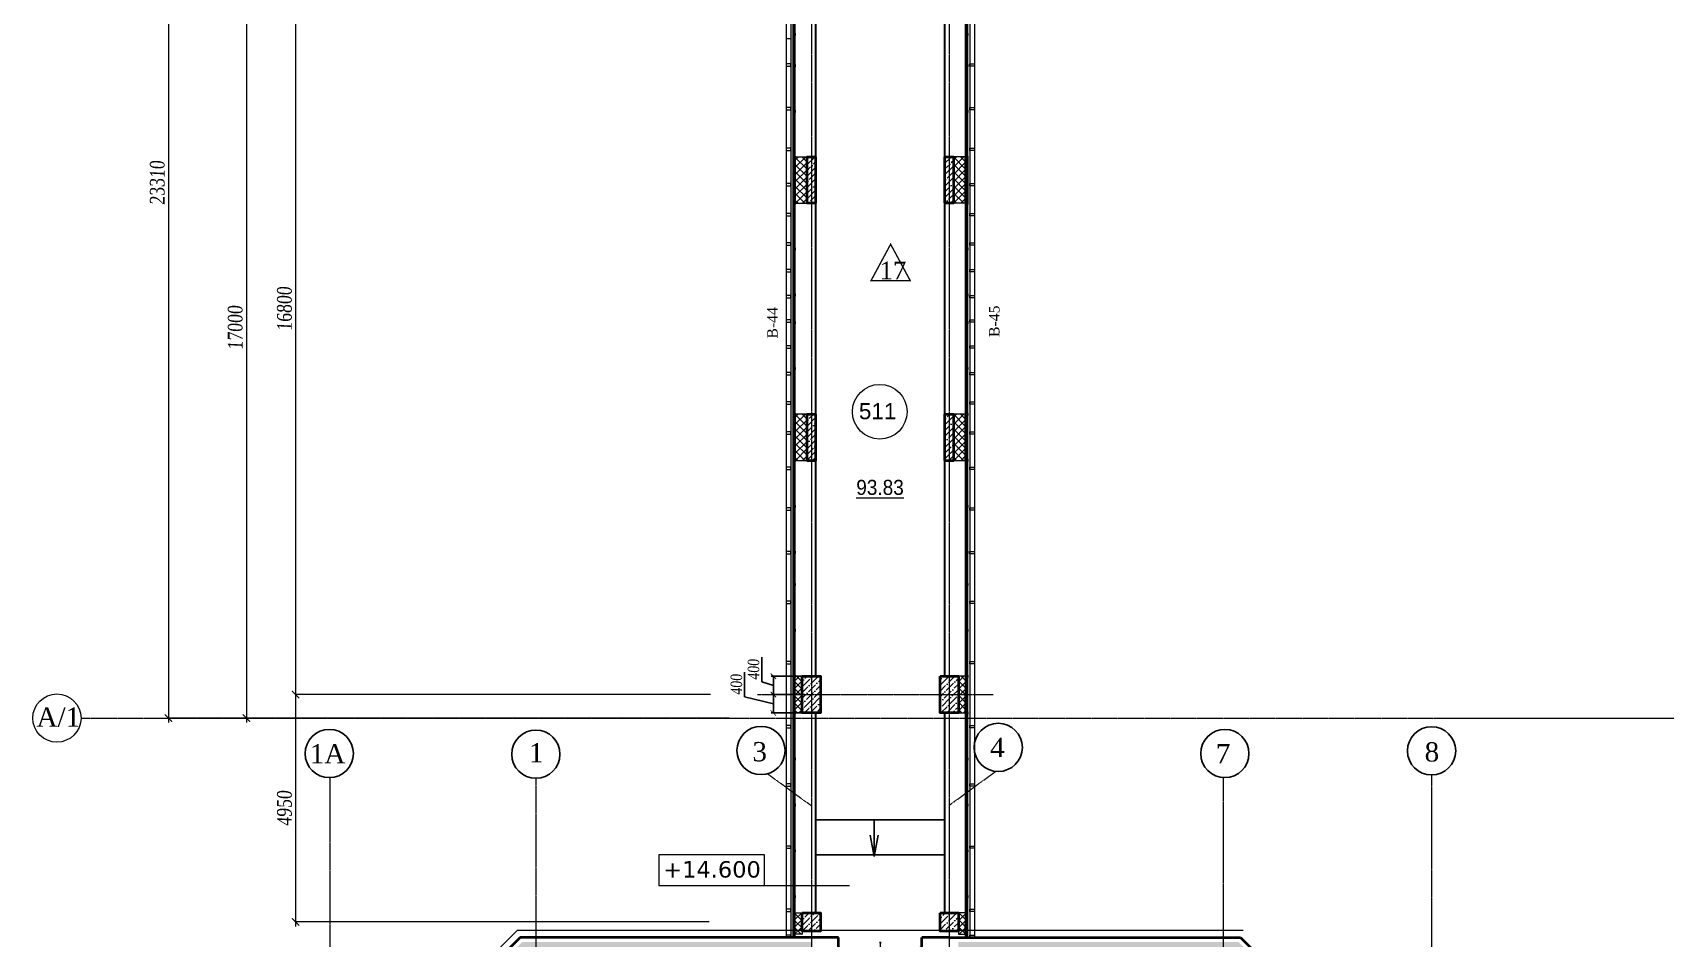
# Model space of a CAD drawing. Header units: inches. Extents: x -407541 to 6688123, y -998590 to 1205599.
# Drawn here: x 453 to 36187, y 191033 to 210746 of the extents above; entities that cross this region are included whole.
import ezdxf

# ---------------------------------------------------------------- set-up
doc = ezdxf.new("R2010")
doc.units = ezdxf.units.IN
doc.header["$MEASUREMENT"] = 0
doc.linetypes.add('ACAD_ISO04W100', pattern=[30, 24, -3, 0, -3])
for name, color, linetype, lineweight in [('ведомость витражей', 224, 'Continuous', 13), ('ВИТРАЖ', 145, 'Continuous', 9), ('двери', 123, 'Continuous', 13), ('марки полов', 140, 'Continuous', 5), ('МОНОЛИТ', 5, 'Continuous', 40), ('осевые о', 23, 'Continuous', 15), ('Осевые размеры', 172, 'Continuous', 5), ('Оси', 254, 'ACAD_ISO04W100', 5), ('отметки', 50, 'Continuous', 13), ('ПЕРЕГОРОДКА', 7, 'Continuous', 25), ('площади', 40, 'Continuous', 9), ('размер внутр', 142, 'Continuous', 5), ('расстекловкаа', 155, 'Continuous', 5), ('СТЕКЛО', 121, 'Continuous', 5), ('Стенаgg', 7, 'Continuous', 13), ('Стены', 250, 'Continuous', 40), ('УТЕПЛИТЕЛЬ', 92, 'Continuous', 9), ('Цоколь', 21, 'Continuous', 30), ('Штриховка', 7, 'Continuous', 9), ('штрихУТЕПЛИТ', 82, 'Continuous', 9), ('Экспликацийа', 7, 'Continuous', 18)]:
    doc.layers.add(name, color=color, linetype=linetype, lineweight=lineweight)
doc.layers.add('мои размеры', color=7, linetype='Continuous')
doc.styles.get("Standard").update_dxf_attribs({"font": 'arial.ttf'})
doc.styles.add('style1', font='arial.ttf', dxfattribs={"width": 0.9, "height": 500})
doc.styles.add('STYLE2', font='times.ttf', dxfattribs={"width": 0.8, "oblique": 3})
doc.styles.add('Times', font='times.ttf')
doc.styles.add('стиль1', font='times.ttf')
doc.dimstyles.new('M -100(m)', dxfattribs={"dimtxt": 320, "dimasz": 160, "dimexe": 0, "dimexo": 0, "dimgap": 80, "dimtad": 1, "dimdec": 0, "dimrnd": 5, "dimtxsty": 'STYLE2', "dimblk": 'ARCHTICK', "dimcen": 50, "dimdle": 100, "dimclrd": 256, "dimclre": 256, "dimclrt": 256, "dimadec": 0, "dimazin": 0, "dimtfac": 1, "dimtdec": 0, "dimtmove": 1, "dimatfit": 3, "dimldrblk": 'DOT', "dimfxl": 1, "dimlwd": -1, "dimlwe": 5, "dimarcsym": 0})
doc.dimstyles.new('vnytren', dxfattribs={"dimtxt": 250, "dimasz": 120, "dimexe": 50, "dimexo": 0, "dimgap": 50, "dimtad": 1, "dimdec": 0, "dimzin": 0, "dimdsep": 46, "dimtxsty": 'STYLE2', "dimblk": 'ARCHTICK', "dimcen": 0, "dimadec": 0, "dimazin": 0, "dimtfac": 1, "dimtdec": 0, "dimtmove": 1, "dimatfit": 2, "dimldrblk": 'DOT', "dimfxl": 1, "dimtolj": 1, "dimtzin": 0, "dimarcsym": 0})
pattern_1 = [(320, (183013.7, 647204), (-15.939086, -182.18467), [19.05, -209.55]), (265, (183013.7, 647204), (191.05664, 35.242826), [15.24, -167.64]), (10.451, (183012.37, 647188.82), (175.11669, -146.9425), [16.19, -178.09]), (316.1842, (183064.5, 647204), (-42.04233, -271.07904), [28.575, -314.325]), (6.6356, (183061, 647181.4), (247.42556, -237.40423), [24.285, -267.135]), (261.184, (183064.5, 647204), (247.42512, -237.4046), [22.86, -251.46]), (291, (183051.8, 647178.6), (-102.26552, -151.61488), [19.05, -209.55]), (236, (183051.8, 647178.6), (184.187966, -61.80203), [15.24, -167.64]), (341.4514, (183043.27, 647165.97), (81.92286, -213.41649), [16.19, -178.09]), (307.5, (183013.694, 647204), (84.555039, -3.088603), [0, -165.608, 0, -170.18, 0, -168.275]), (277.5, (183013.69, 647204), (100.180575, -66.819663), [0, -97.028, 0, -161.798, 0, -64.135]), (237.5, (183013.694, 647260.64), (-5.728744, -135.590595), [0, -63.5, 0, -198.12, 0, -262.89]), (227.5, (183013.7, 647286.04), (25.42649, -148.12918), [0, -82.55, 0, -131.572, 0, -186.69])]
pattern_2 = [(0, (3753.718, 0), (4e-15, 15), [])]
pattern_3 = [(45, (-6321588.84, 1660741.61), (-78.577241, 78.577241), []), (135, (-6321588.84, 1660741.61), (-78.577241, -78.577241), [])]

# ---------------------------------------------------------------- blocks, each defined once
blk = doc.blocks.new('_ARCHTICK')
at = {"color": 0, "linetype": 'ByBlock', "const_width": 0.15}
blk.add_lwpolyline([(-0.5, -0.5), (0.5, 0.5)], dxfattribs=at)
blk = doc.blocks.new('*D788')
at = {"layer": 'Осевые размеры', "ltscale": 1e-07, "transparency": 16777216}
blk.add_line((3407, 219237), (3407, 195726), dxfattribs=at)
at = {"layer": 'Осевые размеры', "lineweight": 5, "ltscale": 1e-07, "transparency": 16777216}
for p, q in [((3832, 219137), (3407, 219137)), ((6557, 195826), (3407, 195826))]:
    blk.add_line(p, q, dxfattribs=at)
at = {"layer": 'Осевые размеры', "ltscale": 1e-07, "transparency": 16777216, "xscale": 160, "yscale": 160, "zscale": 160}
for p, rotation in [((3407, 219137), 90), ((3407, 195826), 270)]:
    blk.add_blockref('_ARCHTICK', p, dxfattribs=dict(at, rotation=rotation))
at = {"layer": 'Осевые размеры', "ltscale": 1e-07, "transparency": 16777216, "insert": (3164, 207481), "char_height": 320, "attachment_point": 5, "rotation": 90, "style": 'STYLE2'}
blk.add_mtext('23310', dxfattribs=at)
blk = doc.blocks.new('_Dot')
at = {"color": 0, "linetype": 'ByBlock', "lineweight": -2}
blk.add_line((-0.5, 0), (-1, 0), dxfattribs=at)
at = {"color": 0, "linetype": 'ByBlock', "const_width": 0.5}
blk.add_lwpolyline([(-0.25, 0, 1), (0.25, 0, 1)], format="xyb", close=True, dxfattribs=at)
blk = doc.blocks.new('*D796')
at = {"layer": 'Осевые размеры', "ltscale": 1e-07, "transparency": 16777216}
blk.add_line((5104, 212926), (5104, 195726), dxfattribs=at)
at = {"layer": 'Осевые размеры', "lineweight": 5, "ltscale": 1e-07, "transparency": 16777216}
for p, q in [((15611, 212826), (5104, 212826)), ((15611, 195826), (5104, 195826))]:
    blk.add_line(p, q, dxfattribs=at)
at = {"layer": 'Осевые размеры', "ltscale": 1e-07, "transparency": 16777216, "xscale": 160, "yscale": 160, "zscale": 160}
for p, rotation in [((5104, 212826), 90), ((5104, 195826), 270)]:
    blk.add_blockref('_ARCHTICK', p, dxfattribs=dict(at, rotation=rotation))
at = {"layer": 'Осевые размеры', "ltscale": 1e-07, "transparency": 16777216, "insert": (4861, 204326), "char_height": 320, "attachment_point": 5, "rotation": 90, "style": 'STYLE2'}
blk.add_mtext('17000', dxfattribs=at)
blk = doc.blocks.new('*D2138')
at = {"layer": 'Осевые размеры', "ltscale": 1e-07, "transparency": 16777216}
blk.add_line((6175, 213237), (6175, 196237), dxfattribs=at)
at = {"layer": 'Осевые размеры', "lineweight": 5, "ltscale": 1e-07, "transparency": 16777216}
for p, q in [((15055, 213137), (6175, 213137)), ((15205, 196337), (6175, 196337))]:
    blk.add_line(p, q, dxfattribs=at)
at = {"layer": 'Осевые размеры', "ltscale": 1e-07, "transparency": 16777216, "xscale": 160, "yscale": 160, "zscale": 160}
for p, rotation in [((6175, 213137), 90), ((6175, 196337), 270)]:
    blk.add_blockref('_ARCHTICK', p, dxfattribs=dict(at, rotation=rotation))
at = {"layer": 'Осевые размеры', "ltscale": 1e-07, "transparency": 16777216, "insert": (5932, 204737), "char_height": 320, "attachment_point": 5, "rotation": 90, "style": 'STYLE2'}
blk.add_mtext('16800', dxfattribs=at)
blk = doc.blocks.new('*D2139')
at = {"layer": 'Осевые размеры', "ltscale": 1e-07, "transparency": 16777216}
blk.add_line((6175, 196437), (6175, 191286), dxfattribs=at)
at = {"layer": 'Осевые размеры', "lineweight": 5, "ltscale": 1e-07, "transparency": 16777216}
for p, q in [((15178, 196337), (6175, 196337)), ((15177, 191386), (6175, 191386))]:
    blk.add_line(p, q, dxfattribs=at)
at = {"layer": 'Осевые размеры', "ltscale": 1e-07, "transparency": 16777216, "xscale": 160, "yscale": 160, "zscale": 160}
for p, rotation in [((6175, 196337), 90), ((6175, 191386), 270)]:
    blk.add_blockref('_ARCHTICK', p, dxfattribs=dict(at, rotation=rotation))
at = {"layer": 'Осевые размеры', "ltscale": 1e-07, "transparency": 16777216, "insert": (5932, 193862), "char_height": 320, "attachment_point": 5, "rotation": 90, "style": 'STYLE2'}
blk.add_mtext('4950', dxfattribs=at)
blk = doc.blocks.new('DVER 3(!)')
at = {"layer": 'двери'}
for points in [[(6389251, 630253), (6389147, 630313)], [(6389211, 630253), (6389211, 629353), (6389251, 629353), (6389251, 630253), (6389211, 630253)]]:
    blk.add_lwpolyline(points, dxfattribs=at)
blk.add_arc((6389287, 630412), 1062, 234.2253, 265.8938, dxfattribs=at)
blk = doc.blocks.new('A$C30EB570C')
at = {"layer": 'расстекловкаа'}
for points in [[(-12827, 2634), (-12777, 2634), (-12777, 2584), (-12827, 2584), (-12827, 2634)], [(-11827, 2634), (-11777, 2634), (-11777, 2584), (-11827, 2584), (-11827, 2634)], [(-10827, 2634), (-10777, 2634), (-10777, 2584), (-10827, 2584), (-10827, 2634)], [(-9827, 2634), (-9777, 2634), (-9777, 2584), (-9827, 2584), (-9827, 2634)], [(-8827, 2634), (-8777, 2634), (-8777, 2584), (-8827, 2584), (-8827, 2634)], [(-8027, 2634), (-7977, 2634), (-7977, 2584), (-8027, 2584), (-8027, 2634)], [(-7028, 2634), (-6978, 2634), (-6978, 2584), (-7028, 2584), (-7028, 2634)], [(-6028, 2634), (-5978, 2634), (-5978, 2584), (-6028, 2584), (-6028, 2634)], [(-5325, 2634), (-5275, 2634), (-5275, 2584), (-5325, 2584), (-5325, 2634)], [(-4325, 2634), (-4275, 2634), (-4275, 2584), (-4325, 2584), (-4325, 2634)], [(-3325, 2634), (-3275, 2634), (-3275, 2584), (-3325, 2584), (-3325, 2634)], [(-2325, 2634), (-2275, 2634), (-2275, 2584), (-2325, 2584), (-2325, 2634)], [(-1325, 2634), (-1275, 2634), (-1275, 2584), (-1325, 2584), (-1325, 2634)], [(-325, 2634), (-275, 2634), (-275, 2584), (-325, 2584), (-325, 2634)], [(274, 2634), (324, 2634), (324, 2584), (274, 2584), (274, 2634)], [(1274, 2634), (1324, 2634), (1324, 2584), (1274, 2584), (1274, 2634)], [(2274, 2634), (2324, 2634), (2324, 2584), (2274, 2584), (2274, 2634)], [(3272, 2634), (3322, 2634), (3322, 2584), (3272, 2584), (3272, 2634)], [(4272, 2634), (4322, 2634), (4322, 2584), (4272, 2584), (4272, 2634)], [(5272, 2634), (5322, 2634), (5322, 2584), (5272, 2584), (5272, 2634)], [(5950, 2634), (6000, 2634), (6000, 2584), (5950, 2584), (5950, 2634)], [(6950, 2634), (7000, 2634), (7000, 2584), (6950, 2584), (6950, 2634)], [(7974, 2634), (8024, 2634), (8024, 2584), (7974, 2584), (7974, 2634)], [(8774, 2634), (8824, 2634), (8824, 2584), (8774, 2584), (8774, 2634)], [(9774, 2634), (9824, 2634), (9824, 2584), (9774, 2584), (9774, 2634)], [(10774, 2634), (10824, 2634), (10824, 2584), (10774, 2584), (10774, 2634)], [(11775, 2634), (11825, 2634), (11825, 2584), (11775, 2584), (11775, 2634)]]:
    blk.add_lwpolyline(points, dxfattribs=at)
blk = doc.blocks.new('*D3495')
at = {"layer": 'размер внутр', "color": 0, "lineweight": -2, "transparency": 16777216}
for p, q in [((16323, 196613), (16323, 197154)), ((16575, 196537), (16323, 196613)), ((17253, 196737), (16525, 196737)), ((16575, 196737), (16575, 196337)), ((17253, 196337), (16525, 196337))]:
    blk.add_line(p, q, dxfattribs=at)
at = {"layer": 'размер внутр', "color": 0, "lineweight": -2, "transparency": 16777216, "xscale": 120, "yscale": 120, "zscale": 120}
for p, rotation in [((16575, 196737), 90), ((16575, 196337), 270)]:
    blk.add_blockref('_ARCHTICK', p, dxfattribs=dict(at, rotation=rotation))
at = {"layer": 'размер внутр', "color": 0, "transparency": 16777216, "insert": (16145, 196883), "char_height": 250, "attachment_point": 5, "rotation": 90, "style": 'STYLE2'}
blk.add_mtext('\\A1;400', dxfattribs=at)
blk = doc.blocks.new('*D3496')
at = {"layer": 'размер внутр', "color": 0, "lineweight": -2, "transparency": 16777216}
for p, q in [((15949, 196286), (15949, 196827)), ((16575, 196137), (15949, 196286)), ((17253, 196337), (16525, 196337)), ((16575, 196337), (16575, 195937)), ((17253, 195937), (16525, 195937))]:
    blk.add_line(p, q, dxfattribs=at)
at = {"layer": 'размер внутр', "color": 0, "lineweight": -2, "transparency": 16777216, "xscale": 120, "yscale": 120, "zscale": 120}
for p, rotation in [((16575, 196337), 90), ((16575, 195937), 270)]:
    blk.add_blockref('_ARCHTICK', p, dxfattribs=dict(at, rotation=rotation))
at = {"layer": 'размер внутр', "color": 0, "transparency": 16777216, "insert": (15772, 196557), "char_height": 250, "attachment_point": 5, "rotation": 90, "style": 'STYLE2'}
blk.add_mtext('\\A1;400', dxfattribs=at)
blk = doc.blocks.new('PEREXOD1')
at = {"layer": 'Стенаgg'}
for p, q in [((16854, 217476), (16854, 191050)), ((16954, 217476), (16954, 191050))]:
    blk.add_line(p, q, dxfattribs=at)
at = {"layer": 'Штриховка'}
for points in [[(16954, 217477), (16854, 217477), (16854, 217427), (16954, 217427)], [(16954, 216253), (16854, 216253), (16854, 216203), (16954, 216203)], [(16954, 215052), (16854, 215052), (16854, 215002), (16954, 215002)], [(16954, 213861), (16854, 213861), (16854, 213811), (16954, 213811)], [(16954, 212468), (16854, 212468), (16854, 212418), (16954, 212418)], [(16954, 211150), (16854, 211150), (16854, 211100), (16954, 211100)], [(16954, 210069), (16854, 210069), (16854, 210019), (16954, 210019)], [(16954, 209120), (16854, 209120), (16854, 209070), (16954, 209070)], [(16954, 208236), (16854, 208236), (16854, 208186), (16954, 208186)], [(16954, 207464), (16854, 207464), (16854, 207414), (16954, 207414)], [(16954, 206813), (16854, 206813), (16854, 206763), (16954, 206763)], [(16954, 206171), (16854, 206171), (16854, 206121), (16954, 206121)], [(16954, 205594), (16854, 205594), (16854, 205544), (16954, 205544)], [(16954, 205026), (16854, 205026), (16854, 204976), (16954, 204976)], [(16954, 204496), (16854, 204496), (16854, 204446), (16954, 204446)], [(16954, 203929), (16854, 203929), (16854, 203879), (16954, 203879)], [(16954, 203351), (16854, 203351), (16854, 203301), (16954, 203301)], [(16954, 202713), (16854, 202713), (16854, 202663), (16954, 202663)], [(16954, 202059), (16854, 202059), (16854, 202009), (16954, 202009)], [(16954, 201287), (16854, 201287), (16854, 201237), (16954, 201237)], [(16954, 200403), (16854, 200403), (16854, 200353), (16954, 200353)], [(16954, 199454), (16854, 199454), (16854, 199404), (16954, 199404)], [(16954, 198373), (16854, 198373), (16854, 198323), (16954, 198323)], [(16954, 197054), (16854, 197054), (16854, 197004), (16954, 197004)], [(16954, 195664), (16854, 195664), (16854, 195614), (16954, 195614)], [(16954, 194395), (16854, 194395), (16854, 194345), (16954, 194345)], [(16954, 193040), (16854, 193040), (16854, 192990), (16954, 192990)], [(16954, 191665), (16854, 191665), (16854, 191615), (16954, 191615)], [(16954, 191100), (16854, 191100), (16854, 191050), (16954, 191050)]]:
    blk.add_lwpolyline(points, close=True, dxfattribs=at)

msp = doc.modelspace()

# ---------------------------------------------------------------- hatches: boundary and pattern name
at = {"layer": 'мои размеры'}
h = msp.add_hatch(dxfattribs=at)
h.set_pattern_fill('AR-CONC', color=256, angle=-90, style=0)
h.set_pattern_definition(pattern_1)
h.paths.add_polyline_path([(17203.2, 190749.9), (17203.2, 190949.9), (11403.2, 190949.9), (11403.2, 190749.9)])
h.paths.add_polyline_path([(11403.2, 190749.9), (11403.2, 190949.9), (11104.7, 190949.9), (9865.6, 189711.2), (10148.5, 189711.2), (11187.5, 190749.9)])
h.paths.add_polyline_path([(10148.5, 189711.2), (9865.6, 189711.2), (6903.2, 186749.7), (6903.2, 186466.9)])
h.paths.add_polyline_path([(6863.2, 186211.2), (6863.2, 186426.9), (6903.2, 186466.9), (6903.2, 186749.7), (6663.2, 186509.8), (6663.2, 186211.2)])
h.paths.add_polyline_path([(6863.2, 180571.2), (6863.2, 186211.2), (6663.2, 186211.2), (6663.2, 180571.2)])
h.paths.add_polyline_path([(26619, 190749.9), (27658, 189711.2), (27940.9, 189711.2), (26701.8, 190949.9), (20603.2, 190949.9), (20603.2, 190749.9)])
h.paths.add_polyline_path([(23795.2, 191122.2), (23795.2, 190577.5), (23491, 190577.5), (23491, 191122.2)], flags=9)
h.paths.add_polyline_path([(28804.4, 184220.9), (29482.1, 184220.9), (29482.1, 183916.7), (28804.4, 183916.7)], flags=24)
h.paths.add_polyline_path([(31143.2, 186211.2), (31143.2, 186509.8), (27940.9, 189711.2), (27658, 189711.2), (30943.2, 186426.9), (30943.2, 186211.2)])
h = msp.add_hatch(dxfattribs=at)
h.set_pattern_fill('AR-CONC', color=256, angle=-90, style=0)
h.set_pattern_definition(pattern_1)
h.paths.add_polyline_path([(17403.2, 190749.9), (17403.2, 190949.9), (17203.2, 190949.9), (11403.2, 190949.9), (11403.2, 190749.9), (17203.2, 190749.9)])
h.paths.add_polyline_path([(14763.1, 191122.2), (14763.1, 190577.5), (14458.8, 190577.5), (14458.8, 191122.2)], flags=9)
at = {"layer": 'Штриховка'}
h = msp.add_hatch(dxfattribs=at)
h.set_pattern_fill('ANSI31', color=256, scale=120, angle=315, style=0)
h.paths.add_polyline_path([(17003.4, 201462.1), (17053.4, 201462.1), (17053.4, 202412.2), (17003.4, 202412.2)])
h.paths.add_polyline_path([(17003.4, 208009.6), (17053.4, 208009.6), (17053.4, 207061.5), (17003.4, 207061.5)])
h.paths.add_polyline_path([(17003.4, 195960.6), (17053.4, 195960.6), (17053.4, 196710.6), (17003.4, 196710.6)])
h.paths.add_polyline_path([(17003.4, 213510.9), (17053.4, 213510.9), (17053.4, 212760.9), (17003.4, 212760.9)])
h = msp.add_hatch(dxfattribs=at)
h.set_pattern_fill('ANSI31', color=256, scale=120, angle=315, style=0)
h.set_pattern_definition(pattern_2)
h.paths.add_polyline_path([(20757.1, 201462.1), (20807.1, 201462.1), (20807.1, 202412.2), (20757.1, 202412.2)])
h.paths.add_polyline_path([(20757.1, 208009.6), (20807.1, 208009.6), (20807.1, 207061.5), (20757.1, 207061.5)])
h.paths.add_polyline_path([(20757.1, 195960.6), (20807.1, 195960.6), (20807.1, 196710.6), (20757.1, 196710.6)])
h.paths.add_polyline_path([(20757.1, 213510.9), (20807.1, 213510.9), (20807.1, 212760.9), (20757.1, 212760.9)])
h = msp.add_hatch(dxfattribs=at)
h.set_pattern_fill('ANSI31', color=256, scale=120, angle=315, style=0)
h.set_pattern_definition(pattern_2)
h.paths.add_polyline_path([(20757.1, 201462.1), (20807.1, 201462.1), (20807.1, 202412.2), (20757.1, 202412.2)])
h.paths.add_polyline_path([(20757.1, 208009.6), (20807.1, 208009.6), (20807.1, 207061.5), (20757.1, 207061.5)])
h.paths.add_polyline_path([(20757.1, 195960.6), (20807.1, 195960.6), (20807.1, 196710.6), (20757.1, 196710.6)])
h.paths.add_polyline_path([(20757.1, 213510.9), (20807.1, 213510.9), (20807.1, 212760.9), (20757.1, 212760.9)])
h = msp.add_hatch(dxfattribs=at)
h.set_pattern_fill('ANSI35', color=256, scale=700, style=0)
h.paths.add_polyline_path([(17303.3, 207041.3), (17503.3, 207041.3), (17503.3, 208041), (17303.3, 208041)])
h.paths.add_polyline_path([(20303.2, 207041.3), (20503.2, 207041.3), (20503.2, 208041), (20303.2, 208041)])
h.paths.add_polyline_path([(20303.2, 201436.9), (20503.2, 201436.9), (20503.2, 202436.6), (20303.2, 202436.6)])
h.paths.add_polyline_path([(17303.3, 201436.9), (17503.3, 201436.9), (17503.3, 202436.6), (17303.3, 202436.6)])
h = msp.add_hatch(dxfattribs=at)
h.set_pattern_fill('ANSI36', color=256, scale=700, style=0)
h.paths.add_polyline_path([(17203.4, 196737.2), (17603.4, 196737.2), (17603.4, 195937.2), (17203.4, 195937.2)])
h.paths.add_polyline_path([(20203.4, 196737.2), (20603.4, 196737.2), (20603.4, 195937.2), (20203.4, 195937.2)])
h = msp.add_hatch(dxfattribs=at)
h.set_pattern_fill('ANSI36', color=256, scale=700, style=0)
h.paths.add_polyline_path([(17203.4, 196737.2), (17603.4, 196737.2), (17603.4, 195937.2), (17203.4, 195937.2)])
h.paths.add_polyline_path([(20203.4, 196737.2), (20603.4, 196737.2), (20603.4, 195937.2), (20203.4, 195937.2)])
h = msp.add_hatch(dxfattribs=at)
h.set_pattern_fill('ANSI36', color=256, scale=700, style=0)
h.paths.add_polyline_path([(20203.4, 191586.8), (20603.4, 191586.8), (20603.4, 191186.8), (20203.4, 191186.8)])
h.paths.add_polyline_path([(17203.4, 191586.8), (17603.4, 191586.8), (17603.4, 191186.8), (17203.4, 191186.8)])
h = msp.add_hatch(dxfattribs=at)
h.set_pattern_fill('ANSI36', color=256, scale=700, style=0)
h.paths.add_polyline_path([(20203.4, 191586.8), (20603.4, 191586.8), (20603.4, 191186.8), (20203.4, 191186.8)])
h.paths.add_polyline_path([(17203.4, 191586.8), (17603.4, 191586.8), (17603.4, 191186.8), (17203.4, 191186.8)])
at = {"layer": 'штрихУТЕПЛИТ'}
h = msp.add_hatch(dxfattribs=at)
h.set_pattern_fill('ANSI37', color=256, scale=35, style=0)
h.set_pattern_definition(pattern_3)
h.paths.add_polyline_path([(17303.4, 208041), (17053.6, 208041), (17053.6, 207036.5), (17303.4, 207036.5)])
h = msp.add_hatch(dxfattribs=at)
h.set_pattern_fill('ANSI37', color=256, scale=35, style=0)
h.set_pattern_definition([(45, (-6318139.21, 1660746.43), (-78.577241, 78.577241), []), (135, (-6318139.21, 1660746.43), (-78.577241, -78.577241), [])])
h.paths.add_polyline_path([(20753, 208045.8), (20503.3, 208045.8), (20503.3, 207041.3), (20753, 207041.3)])
h = msp.add_hatch(dxfattribs=at)
h.set_pattern_fill('ANSI37', color=256, scale=35, style=0)
h.set_pattern_definition([(45, (-6321588.84, 1655142.02), (-78.577241, 78.577241), []), (135, (-6321588.84, 1655142.02), (-78.577241, -78.577241), [])])
h.paths.add_polyline_path([(17303.4, 202441.4), (17053.6, 202441.4), (17053.6, 201436.9), (17303.4, 201436.9)])
h = msp.add_hatch(dxfattribs=at)
h.set_pattern_fill('ANSI37', color=256, scale=35, style=0)
h.set_pattern_definition([(45, (-6318139.11, 1655142.02), (-78.577241, 78.577241), []), (135, (-6318139.11, 1655142.02), (-78.577241, -78.577241), [])])
h.paths.add_polyline_path([(20753.1, 202441.4), (20503.4, 202441.4), (20503.4, 201436.9), (20753.1, 201436.9)])
h = msp.add_hatch(dxfattribs=at)
h.set_pattern_fill('ANSI37', color=256, scale=35, style=0)
h.set_pattern_definition([(135, (6359395.55, 1643941.61), (78.577241, 78.577241), []), (45, (6359395.55, 1643941.61), (78.577241, -78.577241), [])])
h.paths.add_polyline_path([(17049.6, 196735.9), (17203.4, 196737.2), (17203.4, 195937.2), (17053.7, 195937.2)])
h = msp.add_hatch(dxfattribs=at)
h.set_pattern_fill('ANSI37', color=256, scale=35, style=0)
h.set_pattern_definition([(45, (-6321588.84, 1643941.61), (-78.577241, 78.577241), []), (135, (-6321588.84, 1643941.61), (-78.577241, -78.577241), [])])
h.paths.add_polyline_path([(20757.1, 196735.9), (20603.4, 196737.2), (20603.4, 195937.2), (20753, 195937.2)])
h = msp.add_hatch(dxfattribs=at)
h.set_pattern_fill('ANSI37', color=256, scale=35, style=0)
h.set_pattern_definition([(135, (6359395.55, 1660741.61), (78.577241, 78.577241), []), (45, (6359395.55, 1660741.61), (78.577241, -78.577241), [])])
h.paths.add_polyline_path([(17051.3, 191585.2), (17203.4, 191586.8), (17203.4, 191119.4), (17053.7, 191119.4)])
h = msp.add_hatch(dxfattribs=at)
h.set_pattern_fill('ANSI37', color=256, scale=35, style=0)
h.set_pattern_definition(pattern_3)
h.paths.add_polyline_path([(20755.4, 191585.2), (20603.4, 191586.8), (20603.4, 191119.4), (20753, 191119.4)])

# ---------------------------------------------------------------- linework, layer by layer
at = {"layer": 'ВИТРАЖ', "ltscale": 0.1}
for p, q in [((17003.6, 191049.9), (17003.6, 217526.4)), ((17028.6, 191049.9), (17028.6, 217526.4)), ((17053.6, 191049.9), (17053.6, 217526.4)), ((20757.3, 191049.9), (20757.3, 217526.4)), ((20782.3, 191049.9), (20782.3, 217526.4)), ((20807.3, 191049.9), (20807.3, 217526.4))]:
    msp.add_line(p, q, dxfattribs=at)
at = {"layer": 'марки полов', "const_width": 30}
msp.add_lwpolyline([(18701.1, 205348.5), (19128.5, 206143), (19556, 205348.5)], close=True, dxfattribs=at)
msp.add_lwpolyline([(18701.1, 205348.5), (19128.5, 206143), (19556, 205348.5)], close=True, dxfattribs=at)
at = {"layer": 'мои размеры'}
for p, q in [((18770.5, 193611.6), (18770.5, 192811.6)), ((18770.5, 192811.6), (18681.3, 193273.7)), ((18770.5, 192811.6), (18859.7, 193278.5))]:
    msp.add_line(p, q, dxfattribs=at)
for centre in [(6907.5, 195053.7), (11405, 195039.1), (16307, 195118.7), (21471.4, 195186.7), (26405, 195053.5), (30905, 195112)]:
    msp.add_circle(centre, 525, dxfattribs=at)
at = {"layer": 'МОНОЛИТ'}
for points in [[(17303.3, 207041.3), (17503.3, 207041.3), (17503.3, 208041), (17303.3, 208041)], [(17303.3, 207041.3), (17503.3, 207041.3), (17503.3, 208041), (17303.3, 208041)], [(17303.4, 207041.3), (17503.4, 207041.3), (17503.4, 208041), (17303.4, 208041)], [(20303.2, 207041.3), (20503.2, 207041.3), (20503.2, 208041), (20303.2, 208041)], [(20303.2, 207041.3), (20503.2, 207041.3), (20503.2, 208041), (20303.2, 208041)], [(17203.4, 196737.2), (17603.4, 196737.2), (17603.4, 195937.2), (17203.4, 195937.2)], [(17203.4, 196737.2), (17603.4, 196737.2), (17603.4, 195937.2), (17203.4, 195937.2)], [(20203.4, 196737.2), (20603.4, 196737.2), (20603.4, 195937.2), (20203.4, 195937.2)], [(20203.4, 196737.2), (20603.4, 196737.2), (20603.4, 195937.2), (20203.4, 195937.2)], [(17203.4, 191586.8), (17603.4, 191586.8), (17603.4, 191186.8), (17203.4, 191186.8)], [(17203.4, 191586.8), (17603.4, 191586.8), (17603.4, 191186.8), (17203.4, 191186.8)], [(20203.4, 191586.8), (20603.4, 191586.8), (20603.4, 191186.8), (20203.4, 191186.8)], [(20203.4, 191586.8), (20603.4, 191586.8), (20603.4, 191186.8), (20203.4, 191186.8)]]:
    msp.add_lwpolyline(points, close=True, dxfattribs=at)
at = {"layer": 'МОНОЛИТ', "elevation": 0}
for points in [[(17303.3, 201436.9), (17503.3, 201436.9), (17503.3, 202436.6), (17303.3, 202436.6)], [(17303.3, 201436.9), (17503.3, 201436.9), (17503.3, 202436.6), (17303.3, 202436.6)], [(20303.2, 201436.9), (20503.2, 201436.9), (20503.2, 202436.6), (20303.2, 202436.6)], [(20303.2, 201436.9), (20503.2, 201436.9), (20503.2, 202436.6), (20303.2, 202436.6)]]:
    msp.add_lwpolyline(points, close=True, dxfattribs=at)
at = {"layer": 'осевые о'}
msp.add_circle((978.2, 195826), 525, dxfattribs=at)
at = {"layer": 'Оси', "ltscale": 0.3}
for p, q in [((17403.2, 278737.2), (17403.2, 186893.5)), ((20403.2, 278737.2), (20403.2, 186893.5)), ((16229.8, 196337.2), (21357.9, 196337.2)), ((1503.2, 195826), (36186.8, 195826)), ((17403.2, 193914.2), (16446.8, 194612.7)), ((20405.7, 193926.9), (21415.8, 194664.7)), ((20405.7, 193926.9), (21415.8, 194664.7))]:
    msp.add_line(p, q, dxfattribs=at)
for points in [[(6918.2, 194528.8), (6918.2, 186211.2)], [(11403.2, 194514.1), (11403.2, 188465.1)], [(26369.6, 194529.7), (26369.6, 188465.1)], [(30903.2, 194587), (30903.2, 186891.1)]]:
    msp.add_lwpolyline(points, dxfattribs=at)
at = {"layer": 'отметки'}
msp.add_line((16385.7, 192179.3), (18235.1, 192179.3), dxfattribs=at)
msp.add_lwpolyline([(16385.7, 192849.4), (14080.4, 192849.4), (14080.4, 192179.3), (16385.7, 192179.3)], close=True, dxfattribs=at)
at = {"layer": 'ПЕРЕГОРОДКА'}
for p, q in [((17503.4, 193611.6), (20303.4, 193611.6)), ((20302.7, 193611.6), (20303.3, 193611.6)), ((20302.7, 193611.6), (20303.3, 193611.6)), ((17503.4, 192850.4), (20303.4, 192850.4)), ((20302.7, 192850.4), (20303.3, 192850.4)), ((20302.7, 192850.4), (20303.3, 192850.4))]:
    msp.add_line(p, q, dxfattribs=at)
at = {"layer": 'СТЕКЛО'}
for p in [(6413.2, 186613.2), (26805.4, 191199.9)]:
    msp.add_line(p, (11001.2, 191199.9), dxfattribs=at)
at = {"layer": 'Стенаgg'}
msp.add_line((16859.9, 210621.5), (16959.9, 210621.5), dxfattribs=at)
at = {"layer": 'Стены', "ltscale": 100}
for p, q in [((11063.2, 191049.9), (6563.2, 186551.2)), ((17403.2, 191049.9), (11063.2, 191049.9)), ((17995.4, 191049.9), (17403.2, 191049.9)), ((17995.4, 191049.9), (17403.2, 191049.9)), ((20403.2, 191049.9), (19805.4, 191049.9)), ((20403.2, 191049.9), (19805.4, 191049.9)), ((20403.2, 191049.9), (26743.2, 191049.9)), ((26743.2, 191049.9), (31243.2, 186551.2))]:
    msp.add_line(p, q, dxfattribs=at)
at = {"layer": 'Стены'}
for p, q in [((17995.4, 190749.9), (17995.4, 191049.9)), ((19805.4, 190749.9), (19805.4, 191049.9))]:
    msp.add_line(p, q, dxfattribs=at)
at = {"layer": 'УТЕПЛИТЕЛЬ'}
for points in [[(17303.4, 208041), (17053.6, 208041), (17053.6, 207036.5), (17303.4, 207036.5)], [(20753, 208045.8), (20503.3, 208045.8), (20503.3, 207041.3), (20753, 207041.3)]]:
    msp.add_lwpolyline(points, close=True, dxfattribs=at)
at = {"layer": 'УТЕПЛИТЕЛЬ', "elevation": 0}
for points in [[(17303.4, 202441.4), (17053.6, 202441.4), (17053.6, 201436.9), (17303.4, 201436.9)], [(20753.1, 202441.4), (20503.4, 202441.4), (20503.4, 201436.9), (20753.1, 201436.9)]]:
    msp.add_lwpolyline(points, close=True, dxfattribs=at)
at = {"layer": 'Цоколь', "ltscale": 0.1}
for points in [[(17303.4, 196737.2), (17503.4, 196737.2), (17503.4, 212737.2), (17303.4, 212737.2)], [(20503.2, 212737.2), (20303.2, 212737.2), (20303.2, 196737.2), (20503.2, 196737.2)], [(17303.4, 191586.8), (17503.4, 191586.8), (17503.4, 195937.2), (17303.4, 195937.2)], [(20479.6, 195937.2), (20303.4, 195937.2), (20303.4, 191586.8), (20503.4, 191586.8)]]:
    msp.add_lwpolyline(points, dxfattribs=at)
at = {"layer": 'Штриховка'}
for points in [[(17003.4, 208009.6), (17053.4, 208009.6), (17053.4, 207061.5), (17003.4, 207061.5)], [(20757.1, 208009.6), (20807.1, 208009.6), (20807.1, 207061.5), (20757.1, 207061.5)], [(20757.1, 208009.6), (20807.1, 208009.6), (20807.1, 207061.5), (20757.1, 207061.5)], [(17003.4, 201462.1), (17053.4, 201462.1), (17053.4, 202412.2), (17003.4, 202412.2)], [(20757.1, 201462.1), (20807.1, 201462.1), (20807.1, 202412.2), (20757.1, 202412.2)], [(20757.1, 201462.1), (20807.1, 201462.1), (20807.1, 202412.2), (20757.1, 202412.2)], [(17003.4, 195960.6), (17053.4, 195960.6), (17053.4, 196710.6), (17003.4, 196710.6)], [(20757.1, 195960.6), (20807.1, 195960.6), (20807.1, 196710.6), (20757.1, 196710.6)], [(20757.1, 195960.6), (20807.1, 195960.6), (20807.1, 196710.6), (20757.1, 196710.6)]]:
    msp.add_lwpolyline(points, close=True, dxfattribs=at)
at = {"layer": 'штрихУТЕПЛИТ'}
for points in [[(17049.6, 196735.9), (17203.4, 196737.2), (17203.4, 195937.2), (17053.7, 195937.2)], [(20757.1, 196735.9), (20603.4, 196737.2), (20603.4, 195937.2), (20753, 195937.2)], [(17051.3, 191585.2), (17203.4, 191586.8), (17203.4, 191119.4), (17053.7, 191119.4)], [(20755.4, 191585.2), (20603.4, 191586.8), (20603.4, 191119.4), (20753, 191119.4)]]:
    msp.add_lwpolyline(points, close=True, dxfattribs=at)
at = {"layer": 'Экспликацийа'}
msp.add_circle((18891.8, 202497.1), 595, dxfattribs=at)

# ---------------------------------------------------------------- block references
at = {"layer": 'двери', "xscale": -1, "rotation": 60.00000000617205}
msp.add_blockref('DVER 3(!)', (3758436.1, 5408928), dxfattribs=at)
at = {"layer": 'двери', "rotation": 300.0000000015769}
msp.add_blockref('DVER 3(!)', (-3720635.3, 5408928), dxfattribs=at)
at = {"layer": 'Штриховка'}
msp.add_blockref('PEREXOD1', (0, 0), dxfattribs=at)
at = {"layer": 'Штриховка', "xscale": -1}
msp.add_blockref('PEREXOD1', (37806.7, 0), dxfattribs=at)
at = {"layer": 'Штриховка', "rotation": 90}
for p in [(19637.4, 204737.2), (23390.8, 204737.2)]:
    msp.add_blockref('A$C30EB570C', p, dxfattribs=at)

# ---------------------------------------------------------------- texts
at = {"layer": 'ведомость витражей', "style": 'Times'}
for s, p in [('В-44', (16667.5, 204089)), ('В-45', (21498.1, 204124)), ('В-45', (21498.1, 204124))]:
    msp.add_text(s, height=226.8, rotation=90, dxfattribs=at).set_placement(p)
at = {"layer": 'марки полов', "insert": (18889.4, 205766.6), "char_height": 385, "width": 645.369, "attachment_point": 1, "style": 'стиль1'}
msp.add_mtext('17', dxfattribs=at)
msp.add_mtext('17', dxfattribs=at)
at = {"layer": 'мои размеры', "char_height": 420, "width": 610.244, "attachment_point": 1}
for s, insert in [('{\\fTimes New Roman|b0|i0|c204|p18;1А}', (6482.7, 195260)), ('{\\fTimes New Roman|b0|i0|c204|p18;1}', (11255.6, 195281.6)), ('{\\fTimes New Roman|b0|i0|c204|p18;3}', (16119, 195304.5)), ('{\\fTimes New Roman|b0|i0|c204|p18;4}', (21293.6, 195395.1)), ('{\\fTimes New Roman|b0|i0|c204|p18;4}', (21293.6, 195395.1)), ('{\\fTimes New Roman|b0|i0|c204|p18;7}', (26208.4, 195258.6)), ('{\\fTimes New Roman|b0|i0|c204|p18;8}', (30753.7, 195298.8))]:
    msp.add_mtext(s, dxfattribs=dict(at, insert=insert))
at = {"layer": 'осевые о', "insert": (533.2, 196057.8), "char_height": 420, "width": 3713.237, "attachment_point": 1}
msp.add_mtext('{\\fTimes New Roman|b0|i0|c204|p18;А/1}', dxfattribs=at)
at = {"layer": 'отметки', "insert": (15240.5, 192346.7), "char_height": 357, "width": 1055.519, "attachment_point": 8}
msp.add_mtext('{\\fVerdana|b0|i0|c204|p34;+14.600}', dxfattribs=at)
at = {"layer": 'площади', "insert": (18379.9, 201013.4), "char_height": 329, "width": 1499.075, "attachment_point": 1, "style": 'style1'}
msp.add_mtext('{\\L93.83}', dxfattribs=at)
at = {"layer": 'Экспликацийа', "insert": (19253, 202328.4), "char_height": 350, "width": 4589.447, "attachment_point": 9}
msp.add_mtext('{\\fArial|b0|i0|c204|p34;511}', dxfattribs=at)

# ---------------------------------------------------------------- dimensions: what is measured, and where the dimension line sits
at = {"layer": 'Осевые размеры', "ltscale": 1e-07}
for base, p1, p2, picture, middle in [((3407.1, 195826), (3832.2, 219136.8), (6557, 195826), '*D788', (3164.3, 207481.4)), ((6174.9, 196336.8), (15054.7, 213136.8), (15204.7, 196336.8), '*D2138', (5932.2, 204736.8)), ((5104.3, 195826), (15610.8, 212826), (15610.8, 195826), '*D796', (4861.1, 204326)), ((6174.9, 191386.4), (15177.8, 196336.8), (15177.2, 191386.4), '*D2139', (5931.7, 193861.6))]:
    dim = msp.add_linear_dim(base=base, p1=p1, p2=p2, angle=90, dimstyle='M -100(m)', dxfattribs=at)
    dim.commit()
    dim.dimension.update_dxf_attribs({"geometry": picture, "text_midpoint": middle})
at = {"layer": 'размер внутр'}
dim = msp.add_linear_dim(base=(16574.8, 196337.2), p1=(17253.4, 196737.2), p2=(17253.4, 196337.2), angle=90, dimstyle='vnytren', dxfattribs=at)
dim.commit()
dim.dimension.update_dxf_attribs({"geometry": '*D3495', "text_midpoint": (16145.5, 196662.9)})
dim = msp.add_linear_dim(base=(16574.8, 195937.2), p1=(17253.4, 196337.2), p2=(17253.4, 195937.2), angle=90, dimstyle='vnytren', dxfattribs=at)
dim.commit()
dim.dimension.update_dxf_attribs({"geometry": '*D3496', "text_midpoint": (15949.1, 196336.3), "dimtype": 160})

doc.saveas('drawing.dxf')
